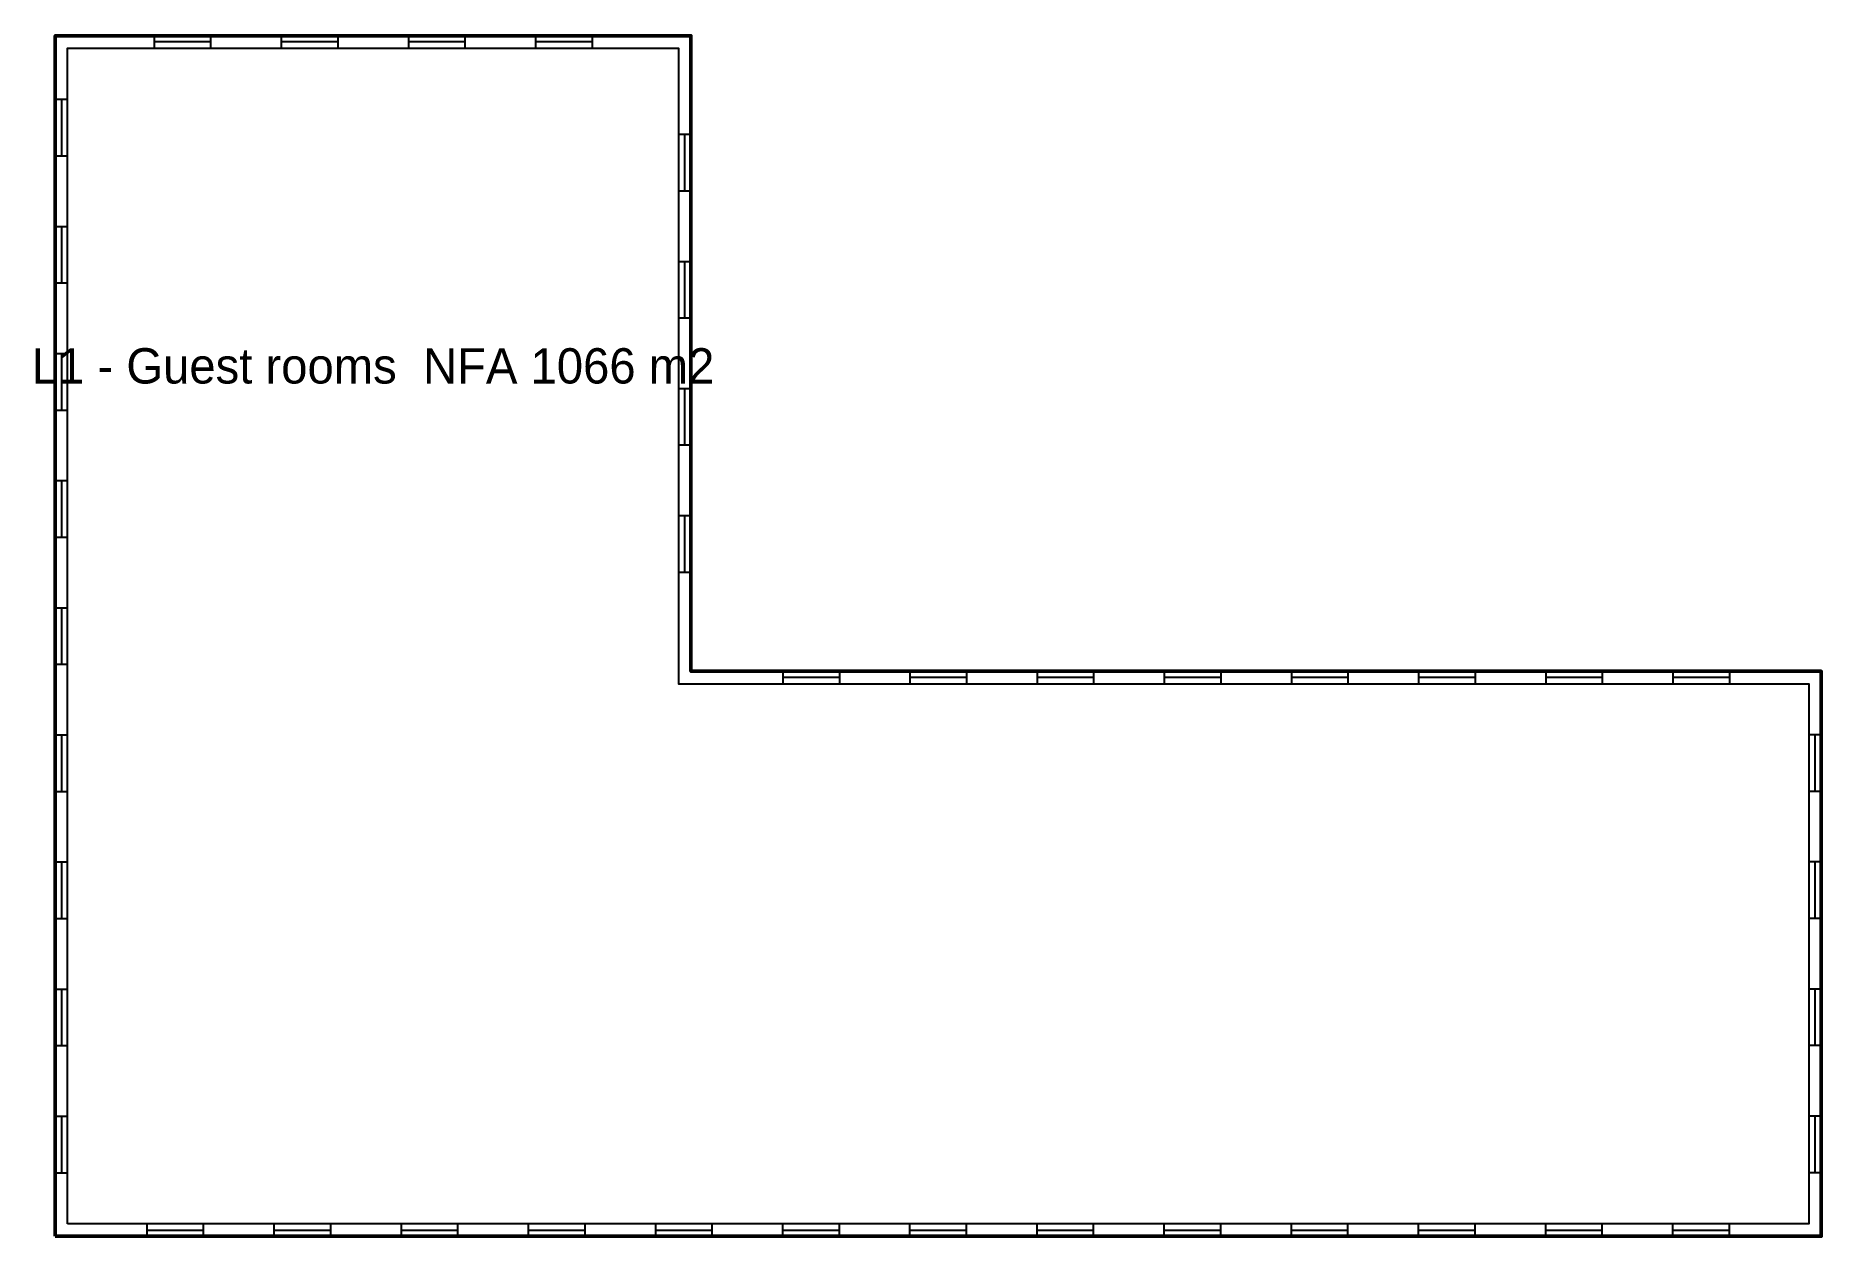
# Model space of a CAD drawing. Header units: metres. Extents: x 7.4 to 58, y 8 to 42.
import ezdxf
from ezdxf.enums import TextEntityAlignment as Align

# ---------------------------------------------------------------- set-up
doc = ezdxf.new("R2010")
doc.units = ezdxf.units.M
for name, color, linetype in [('TEXT', 250, 'Continuous'), ('WALL', 7, 'Continuous'), ('WINDOW', 5, 'Continuous')]:
    doc.layers.add(name, color=color, linetype=linetype)

msp = doc.modelspace()

# ---------------------------------------------------------------- linework, layer by layer
at = {"layer": 'WALL', "lineweight": 50}
msp.add_lwpolyline([(8, 8), (58, 8), (58, 24), (26, 24), (26, 42), (8, 42)], close=True, dxfattribs=at)
at = {"layer": 'WALL'}
msp.add_lwpolyline([(8.35, 8.35), (8.35, 41.65), (25.65, 41.65), (25.65, 23.65), (57.65, 23.65), (57.65, 8.35), (8.35, 8.35)], close=True, dxfattribs=at)
at = {"layer": 'WINDOW'}
for p, q in [((10.8, 42), (10.8, 41.65)), ((12.4, 42), (12.4, 41.65)), ((14.4, 42), (14.4, 41.65)), ((16, 42), (16, 41.65)), ((18, 42), (18, 41.65)), ((19.6, 42), (19.6, 41.65)), ((21.6, 42), (21.6, 41.65)), ((23.2, 42), (23.2, 41.65)), ((12.4, 41.825), (10.8, 41.825)), ((16, 41.825), (14.4, 41.825)), ((19.6, 41.825), (18, 41.825)), ((23.2, 41.825), (21.6, 41.825)), ((8, 40.2), (8.35, 40.2)), ((8.175, 40.2), (8.175, 38.6)), ((26, 39.2), (25.65, 39.2)), ((25.825, 37.6), (25.825, 39.2)), ((8, 38.6), (8.35, 38.6)), ((26, 37.6), (25.65, 37.6)), ((8, 36.6), (8.35, 36.6)), ((8.175, 36.6), (8.175, 35)), ((26, 35.6), (25.65, 35.6)), ((25.825, 34), (25.825, 35.6)), ((8, 35), (8.35, 35)), ((26, 34), (25.65, 34)), ((8, 33), (8.35, 33)), ((8.175, 33), (8.175, 31.4)), ((26, 32), (25.65, 32)), ((25.825, 30.4), (25.825, 32)), ((8, 31.4), (8.35, 31.4)), ((26, 30.4), (25.65, 30.4)), ((8, 29.4), (8.35, 29.4)), ((8.175, 29.4), (8.175, 27.8)), ((26, 28.4), (25.65, 28.4)), ((25.825, 26.8), (25.825, 28.4)), ((8, 27.8), (8.35, 27.8)), ((26, 26.8), (25.65, 26.8)), ((8, 25.8), (8.35, 25.8)), ((8.175, 25.8), (8.175, 24.2)), ((8, 24.2), (8.35, 24.2)), ((28.6, 24), (28.6, 23.65)), ((30.2, 23.825), (28.6, 23.825)), ((30.2, 24), (30.2, 23.65)), ((32.2, 24), (32.2, 23.65)), ((33.8, 23.825), (32.2, 23.825)), ((33.8, 24), (33.8, 23.65)), ((35.8, 24), (35.8, 23.65)), ((37.4, 23.825), (35.8, 23.825)), ((37.4, 24), (37.4, 23.65)), ((39.4, 24), (39.4, 23.65)), ((41, 23.825), (39.4, 23.825)), ((41, 24), (41, 23.65)), ((43, 24), (43, 23.65)), ((44.6, 23.825), (43, 23.825)), ((44.6, 24), (44.6, 23.65)), ((46.6, 24), (46.6, 23.65)), ((48.2, 23.825), (46.6, 23.825)), ((48.2, 24), (48.2, 23.65)), ((50.2, 24), (50.2, 23.65)), ((51.8, 23.825), (50.2, 23.825)), ((51.8, 24), (51.8, 23.65)), ((53.8, 24), (53.8, 23.65)), ((55.4, 23.825), (53.8, 23.825)), ((55.4, 24), (55.4, 23.65)), ((8, 22.2), (8.35, 22.2)), ((8.175, 22.2), (8.175, 20.6)), ((58, 22.2), (57.65, 22.2)), ((57.825, 20.6), (57.825, 22.2)), ((8, 20.6), (8.35, 20.6)), ((58, 20.6), (57.65, 20.6)), ((8, 18.6), (8.35, 18.6)), ((8.175, 18.6), (8.175, 17)), ((58, 18.6), (57.65, 18.6)), ((57.825, 17), (57.825, 18.6)), ((8, 17), (8.35, 17)), ((58, 17), (57.65, 17)), ((8, 15), (8.35, 15)), ((8.175, 15), (8.175, 13.4)), ((58, 15), (57.65, 15)), ((57.825, 13.4), (57.825, 15)), ((8, 13.4), (8.35, 13.4)), ((58, 13.4), (57.65, 13.4)), ((8, 11.4), (8.35, 11.4)), ((8.175, 11.4), (8.175, 9.8)), ((58, 11.4), (57.65, 11.4)), ((57.825, 9.8), (57.825, 11.4)), ((8, 9.8), (8.35, 9.8)), ((58, 9.8), (57.65, 9.8)), ((10.6, 8), (10.6, 8.35)), ((10.6, 8.175), (12.2, 8.175)), ((12.2, 8), (12.2, 8.35)), ((14.2, 8), (14.2, 8.35)), ((14.2, 8.175), (15.8, 8.175)), ((15.8, 8), (15.8, 8.35)), ((17.8, 8), (17.8, 8.35)), ((17.8, 8.175), (19.4, 8.175)), ((19.4, 8), (19.4, 8.35)), ((21.4, 8), (21.4, 8.35)), ((21.4, 8.175), (23, 8.175)), ((23, 8), (23, 8.35)), ((25, 8), (25, 8.35)), ((25, 8.175), (26.6, 8.175)), ((26.6, 8), (26.6, 8.35)), ((28.6, 8), (28.6, 8.35)), ((28.6, 8.175), (30.2, 8.175)), ((30.2, 8), (30.2, 8.35)), ((32.2, 8), (32.2, 8.35)), ((32.2, 8.175), (33.8, 8.175)), ((33.8, 8), (33.8, 8.35)), ((35.8, 8), (35.8, 8.35)), ((35.8, 8.175), (37.4, 8.175)), ((37.4, 8), (37.4, 8.35)), ((39.4, 8), (39.4, 8.35)), ((39.4, 8.175), (41, 8.175)), ((41, 8), (41, 8.35)), ((43, 8), (43, 8.35)), ((43, 8.175), (44.6, 8.175)), ((44.6, 8), (44.6, 8.35)), ((46.6, 8), (46.6, 8.35)), ((46.6, 8.175), (48.2, 8.175)), ((48.2, 8), (48.2, 8.35)), ((50.2, 8), (50.2, 8.35)), ((50.2, 8.175), (51.8, 8.175)), ((51.8, 8), (51.8, 8.35)), ((53.8, 8), (53.8, 8.35)), ((53.8, 8.175), (55.4, 8.175)), ((55.4, 8), (55.4, 8.35))]:
    msp.add_line(p, q, dxfattribs=at)

# ---------------------------------------------------------------- texts
at = {"layer": 'TEXT'}
msp.add_text('L1 - Guest rooms  NFA 1066 m2', height=1, dxfattribs=at).set_placement((17, 32.65), align=Align.MIDDLE_CENTER)

doc.saveas('drawing.dxf')
